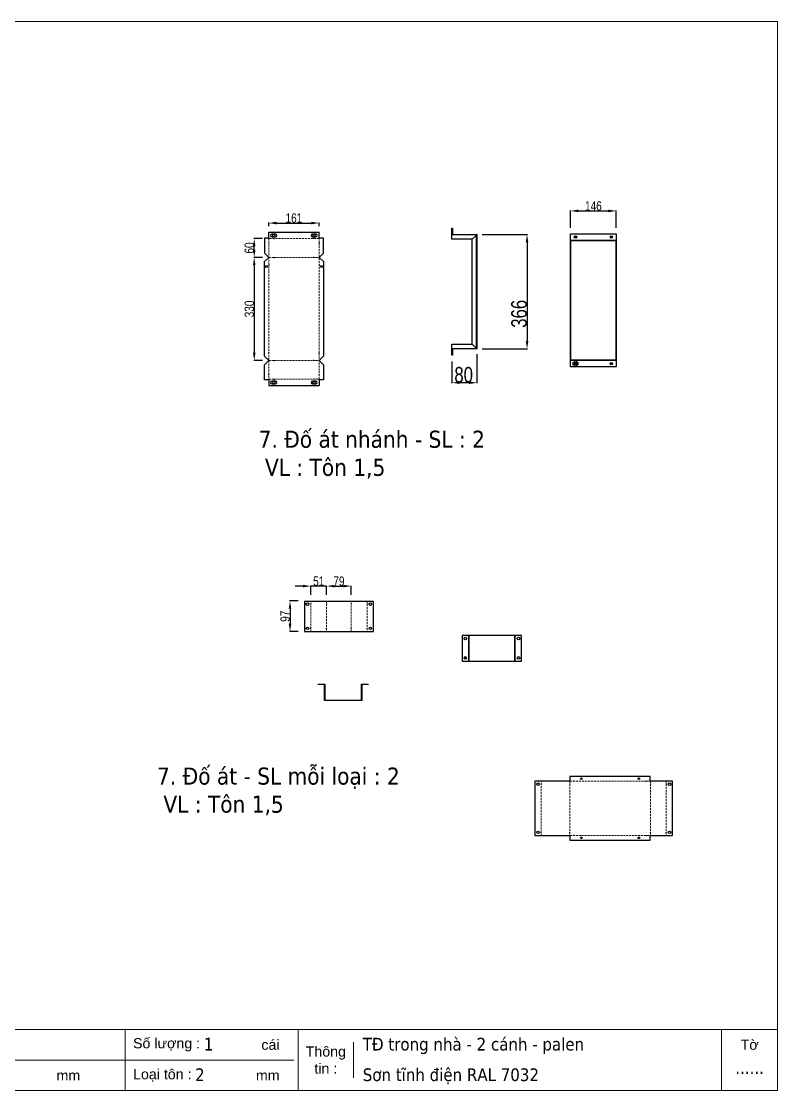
# Model space of a CAD drawing. Header units: inches. Extents: x 21 to 136330, y 8 to 58290.
# Drawn here: x 125405 to 127824, y 18243 to 21665 of the extents above; entities that cross this region are included whole.
import ezdxf
from ezdxf.enums import TextEntityAlignment as Align

# ---------------------------------------------------------------- set-up
doc = ezdxf.new("R2010")
doc.units = ezdxf.units.IN
doc.header["$MEASUREMENT"] = 0
doc.linetypes.add('HIDDEN', pattern=[9.525, 6.35, -3.175])
for name, color, linetype in [('0 KHUNG KT01', 7, 'Continuous'), ('@.0.DM. NÉT CHÍNH', 7, 'Continuous'), ('@.DM. ĐIỂM DẤU', 1, 'Continuous'), ('CNC', 7, 'Continuous')]:
    doc.layers.add(name, color=color, linetype=linetype)
doc.layers.add('0 TĂNG CỨNG', color=7, linetype='Continuous', lineweight=15)
doc.layers.add('@.0.DM. NÉT ĐỨT', color=8, linetype='HIDDEN', lineweight=9)
for name, color, linetype, transparency in [('@.0.DM. KÍCH THƯỚC', 8, 'Continuous', 0.2), ('@.0.DM. KÍCH THƯỚC @ 1', 8, 'Continuous', 0.2), ('@.DM. KÍCH THƯỚC', 8, 'Continuous', 0.2), ('@.DM. KÍCH THƯỚC @ 1', 8, 'Continuous', 0.2)]:
    doc.layers.add(name, color=color, linetype=linetype, transparency=transparency)
doc.styles.add('ARIAL', font='arial.ttf')
doc.styles.add('Note Text (ISO)', font='tahoma.ttf')
doc.styles.add('roman', font='roman.shx', dxfattribs={"width": 0.8})
doc.styles.add('Tahoma (Input Text)', font='tahoma.ttf')
doc.dimstyles.new('Kích thước Duy Mạnh', dxfattribs={"dimtxt": 30, "dimasz": 25, "dimexe": 1.25, "dimexo": 20, "dimtad": 1, "dimdec": 1, "dimtxsty": 'roman', "dimcen": 2.5, "dimclrd": 8, "dimclre": 8, "dimclrt": 2, "dimadec": 0, "dimazin": 0, "dimtfac": 1, "dimtdec": 1, "dimtix": 1, "dimtmove": 0, "dimatfit": 3, "dimfxl": 1, "dimtfillclr": 1, "dimarcsym": 0})

# ---------------------------------------------------------------- blocks, each defined once
blk = doc.blocks.new('KHUNG KT1')
at = {"color": 7}
for p, q in [((7128, -4752), (0, -4752)), ((2294.1, -4752), (2294.1, -5040)), ((4052.8, -4752), (4052.8, -5040)), ((4868.8, -4752), (4868.8, -5040)), ((6864, -4752), (6864, -5040)), ((5128.7, -4812), (5128.7, -4980)), ((4848, -4896), (0, -4896))]:
    blk.add_line(p, q, dxfattribs=at)
blk.add_lwpolyline([(0, 0), (7128, 0), (7128, -5040), (0, -5040)], close=True, dxfattribs=at)
at = {"layer": '0 KHUNG KT01'}
for p, q in [((1077.9, -4752), (1077.9, -4896)), ((476.3, -4896), (476.3, -5040)), ((1385.1, -4896), (1385.1, -5040))]:
    blk.add_line(p, q, dxfattribs=at)
at = {"color": 2, "char_height": 48, "style": 'ARIAL'}
for s, insert, width, attachment_point in [('  Tên sản phẩm :', (2299.1, -4824), 2202.321, 4), ('  Số lượng :', (4052.8, -4824), 2202.321, 4), ('  Thiết kế :', (0, -4824), 2202.321, 4), ('  Khách hàng :', (1066.9, -4824), 2202.321, 4), ('cái', (4695, -4824), 2202.321, 4), ('Thông\\Ptin :', (4998.8, -4896), 259.945, 5), ('Tờ', (6996, -4824), 264, 5), ('  Nhận đơn :', (451.9, -4968), 2202.321, 4), ('  Giao hàng :', (1356.7, -4968), 2202.321, 4), ('  Loại tôn :', (4052.8, -4968), 2202.321, 4), ('CNC:', (18.2, -4968), 2202.321, 4), ('  Kích thước :', (2307, -4968), 2202.321, 4), ('mm', (3729.5, -4968), 2202.321, 4), ('mm', (4669.3, -4968), 2202.321, 4)]:
    blk.add_mtext(s, dxfattribs=dict(at, insert=insert, width=width, attachment_point=attachment_point))
at = {"color": 1, "style": 'Tahoma (Input Text)', "flags": 8}
for tag, p in [('#03', (1514.7, -4846.3)), ('#01', (328.9, -4851.1)), ('#05', (2819, -4851.1)), ('#07', (4424, -4851.1)), ('#09', (5172.9, -4851.1)), ('#02', (189.8, -4995.1)), ('#04', (1755.3, -4995.1)), ('#06', (2727.8, -4995.1)), ('#08', (4382.7, -4995.1)), ('#10', (5172.9, -4995.1))]:
    blk.add_attdef(tag, p, '', height=60, dxfattribs=at)
blk.add_attdef('#11', text='', height=60, dxfattribs=at).set_placement((6996, -4961.6), align=Align.CENTER)
at = {"layer": '0 TĂNG CỨNG', "color": 1, "style": 'ARIAL'}
blk.add_attdef('#12', (852.8, -4987.6), '', height=60, dxfattribs=at)
blk = doc.blocks.new('*D1938')
at = {"layer": '@.0.DM. KÍCH THƯỚC', "color": 8, "lineweight": -2, "transparency": 16777216}
for p, q in [((126879.5, 20982.8), (127024, 20982.8)), ((126879.5, 20616.5), (127024, 20616.5))]:
    blk.add_line(p, q, dxfattribs=at)
at = {"layer": '@.0.DM. KÍCH THƯỚC', "lineweight": -2, "transparency": 16777216}
blk.add_line((127022.7, 20957.8), (127022.7, 20641.5), dxfattribs=at)
at = {"layer": '@.0.DM. KÍCH THƯỚC', "transparency": 16777216}
for points in [[(127018.6, 20957.8), (127026.9, 20957.8), (127022.7, 20982.8)], [(127018.6, 20641.5), (127026.9, 20641.5), (127022.7, 20616.5)]]:
    blk.add_solid(points, dxfattribs=at)
at = {"layer": 'Defpoints', "color": 0, "transparency": 16777216}
for p in [(126859.5, 20982.8), (126859.5, 20616.5), (127022.7, 20616.5)]:
    blk.add_point(p, dxfattribs=at)
at = {"layer": '@.0.DM. KÍCH THƯỚC', "color": 2, "transparency": 16777216, "insert": (126972.1, 20684.4), "char_height": 50, "attachment_point": 1, "rotation": 90, "style": 'roman'}
blk.add_mtext('366', dxfattribs=at)
blk = doc.blocks.new('*D1939')
at = {"layer": '@.0.DM. KÍCH THƯỚC', "color": 8, "lineweight": -2, "transparency": 16777216}
for p, q in [((126862.5, 20599.5), (126862.5, 20507.3)), ((126782.5, 20576.5), (126782.5, 20507.3))]:
    blk.add_line(p, q, dxfattribs=at)
at = {"layer": '@.0.DM. KÍCH THƯỚC', "lineweight": -2, "transparency": 16777216}
blk.add_line((126837.5, 20508.5), (126807.5, 20508.5), dxfattribs=at)
at = {"layer": '@.0.DM. KÍCH THƯỚC', "transparency": 16777216}
for points in [[(126807.5, 20512.7), (126807.5, 20504.4), (126782.5, 20508.5)], [(126837.5, 20512.7), (126837.5, 20504.4), (126862.5, 20508.5)]]:
    blk.add_solid(points, dxfattribs=at)
at = {"layer": 'Defpoints', "color": 0, "transparency": 16777216}
for p in [(126862.5, 20619.5), (126782.5, 20596.5), (126782.5, 20508.5)]:
    blk.add_point(p, dxfattribs=at)
at = {"layer": '@.0.DM. KÍCH THƯỚC', "color": 2, "transparency": 16777216, "insert": (126790.2, 20559.1), "char_height": 50, "attachment_point": 1, "style": 'roman'}
blk.add_mtext('80', dxfattribs=at)
blk = doc.blocks.new('*U64')
at = {"layer": '@.0.DM. NÉT CHÍNH'}
for p, q in [((-176.2, 162.8), (-176.2, 181.7)), ((-176.2, 181.7), (-15, 181.7)), ((-15, 162.8), (-15, 181.7)), ((-189.9, 162.8), (-189.9, 115.2)), ((-177.5, 162.8), (-189.9, 162.8)), ((-176.2, 162.8), (-176.2, 161.5)), ((-15, 162.8), (-15, 161.5)), ((-1.3, 162.8), (-13.7, 162.8)), ((-1.3, 115.2), (-1.3, 162.8)), ((-189.9, 115.2), (-176.2, 101.5)), ((-15, 101.5), (-1.3, 115.2)), ((-176.2, 101.5), (-189.9, 87.8)), ((-189.9, -215), (-189.9, 87.8)), ((-1.3, 87.8), (-15, 101.5)), ((-1.3, 87.8), (-1.3, -215)), ((-176.2, -228.7), (-189.9, -215)), ((-189.9, -242.4), (-176.2, -228.7)), ((-1.3, -215), (-15, -228.7)), ((-15, -228.7), (-1.3, -242.4)), ((-189.9, -290), (-189.9, -242.4)), ((-1.3, -242.4), (-1.3, -290)), ((-177.5, -290), (-189.9, -290)), ((-176.2, -290), (-176.2, -288.7)), ((-176.2, -290), (-176.2, -308.9)), ((-15, -290), (-15, -288.7)), ((-15, -290), (-15, -308.9)), ((-1.3, -290), (-13.7, -290)), ((-176.2, -308.9), (-15, -308.9))]:
    blk.add_line(p, q, dxfattribs=at)
for centre, radius in [((-160.2, 171.7), 4), ((-31, 171.7), 4), ((-183.9, 72.2), 3.5), ((-183.9, 72.2), 3.5), ((-7.3, 72.2), 3.5), ((-7.3, 72.2), 3.5), ((-160.2, -298.9), 4), ((-31, -298.9), 4)]:
    blk.add_circle(centre, radius, dxfattribs=at)
for centre, start, end in [((-176.2, 162.8), 180, 270.0018), ((-15, 162.8), 269.9982, 0), ((-176.2, -290), 89.9982, 180), ((-15, -290), 0, 90.0018)]:
    blk.add_arc(centre, 1.3, start, end, dxfattribs=at)
at = {"layer": '@.0.DM. NÉT ĐỨT'}
for p, q in [((-176.2, 101.5), (-15, 101.5)), ((-176.2, -228.7), (-15, -228.7))]:
    blk.add_line(p, q, dxfattribs=at)
blk.add_lwpolyline([(-15, 161.5), (-176.2, 161.5), (-176.2, -288.7), (-15, -288.7)], close=True, dxfattribs=at)
at = {"layer": '@.DM. ĐIỂM DẤU'}
for p, q in [((-176.2, 147.7), (-176.2, 145.7)), ((-160.1, 161.5), (-158.1, 161.5)), ((-31.1, 161.5), (-33.1, 161.5)), ((-15, 147.7), (-15, 145.7)), ((-176.2, 78.6), (-176.2, 76.6)), ((-159.5, 101.5), (-157.5, 101.5)), ((-31.7, 101.5), (-33.7, 101.5)), ((-15, 78.6), (-15, 76.6)), ((-176.2, -205.8), (-176.2, -203.8)), ((-15, -205.8), (-15, -203.8)), ((-159.5, -228.7), (-157.5, -228.7)), ((-31.7, -228.7), (-33.7, -228.7)), ((-176.2, -274.9), (-176.2, -272.9)), ((-15, -274.9), (-15, -272.9)), ((-160.1, -288.7), (-158.1, -288.7)), ((-31.1, -288.7), (-33.1, -288.7))]:
    blk.add_line(p, q, dxfattribs=at)
blk = doc.blocks.new('*U88')
at = {"color": 1}
for p, q in [((-50.9, 89.1), (-50.9, 87.1)), ((0, 89.1), (0, 87.1)), ((78.8, 89.1), (78.8, 87.1)), ((129.8, 89.1), (129.8, 87.1)), ((-50.9, 8.3), (-50.9, 10.3)), ((0, 8.3), (0, 10.3)), ((78.8, 8.3), (78.8, 10.3)), ((129.8, 8.3), (129.8, 10.3))]:
    blk.add_line(p, q, dxfattribs=at)
at = {"layer": '@.0.DM. NÉT CHÍNH'}
for p, q in [((-71.1, 97.4), (150, 97.4)), ((-71.1, 97.4), (-71.1, 0)), ((150, 0), (150, 97.4)), ((-71.1, 0), (150, 0))]:
    blk.add_line(p, q, dxfattribs=at)
for centre in [(-61.1, 87.4), (140, 87.4), (-61.1, 10), (140, 10)]:
    blk.add_circle(centre, 4, dxfattribs=at)
at = {"layer": '@.0.DM. NÉT ĐỨT'}
for p, q in [((-50.9, 0), (-50.9, 97.4)), ((0, 97.4), (0, 0)), ((78.8, 0), (78.8, 97.4)), ((129.8, 97.4), (129.8, 0))]:
    blk.add_line(p, q, dxfattribs=at)
blk = doc.blocks.new('*U68')
blk.add_circle((-11.5, 10), 1.5)
at = {"layer": '@.0.DM. NÉT CHÍNH'}
for p, q in [((-3, 82), (-21.5, 82)), ((-21.5, 82), (-21.5, 0)), ((-3, 82), (0, 82)), ((0, 0), (0, 82)), ((1.5, 82), (0, 82)), ((145.7, 82), (1.5, 82)), ((145.7, 82), (147.2, 82)), ((147.2, 82), (147.2, 0)), ((147.2, 82), (150.2, 82)), ((168.7, 82), (150.2, 82)), ((168.7, 0), (168.7, 82)), ((-21.5, 0), (-3, 0)), ((1.5, 0), (145.7, 0)), ((145.7, 0), (147.2, 0)), ((150.2, 0), (147.2, 0)), ((150.2, 0), (168.7, 0))]:
    blk.add_line(p, q, dxfattribs=at)
at = {"layer": '@.0.DM. NÉT CHÍNH', "color": 8}
for p, q in [((0, 82), (0, 0)), ((147.2, 0), (147.2, 82))]:
    blk.add_line(p, q, dxfattribs=at)
at = {"layer": '@.0.DM. NÉT CHÍNH'}
for points in [[(168.7, 0), (168.7, 82), (-21.5, 82), (-21.5, 0)], [(147.2, 0), (147.2, 82), (0, 82), (0, 0)]]:
    blk.add_lwpolyline(points, close=True, dxfattribs=at)
for centre in [(-11.5, 72), (158.7, 72), (-11.5, 10), (158.7, 10)]:
    blk.add_circle(centre, 4, dxfattribs=at)
blk = doc.blocks.new('*U70')
for centre in [(15.8, 393.7), (130.1, 393.7), (15.8, -11.5), (130.1, -11.5)]:
    blk.add_circle(centre, 1.5)
at = {"layer": '@.0.DM. NÉT CHÍNH'}
for points in [[(0, 382.2), (0, 403.7), (145.9, 403.7), (145.9, 382.2)], [(145.9, 0), (145.9, -21.5), (0, -21.5), (0, 0)]]:
    blk.add_lwpolyline(points, dxfattribs=at)
for points in [[(145.9, 382.2), (0, 382.2), (0, 0), (145.9, 0)], [(145.9, 0), (0, 0), (0, 382.2), (145.9, 382.2)]]:
    blk.add_lwpolyline(points, close=True, dxfattribs=at)
for centre in [(15.8, 393.7), (130.1, 393.7), (15.8, -11.5), (130.1, -11.5)]:
    blk.add_circle(centre, 4, dxfattribs=at)
blk = doc.blocks.new('*D1940')
at = {"layer": '@.DM. KÍCH THƯỚC', "color": 8, "lineweight": -2, "transparency": 16777216}
for p, q in [((127162.1, 21004.6), (127162.1, 21059.6)), ((127308, 21004.6), (127308, 21059.6))]:
    blk.add_line(p, q, dxfattribs=at)
at = {"layer": '@.DM. KÍCH THƯỚC', "lineweight": -2, "transparency": 16777216}
blk.add_line((127187.1, 21058.3), (127283, 21058.3), dxfattribs=at)
at = {"layer": '@.DM. KÍCH THƯỚC', "transparency": 16777216}
for points in [[(127187.1, 21062.5), (127187.1, 21054.2), (127162.1, 21058.3)], [(127283, 21062.5), (127283, 21054.2), (127308, 21058.3)]]:
    blk.add_solid(points, dxfattribs=at)
at = {"layer": 'Defpoints', "color": 0, "transparency": 16777216}
for p in [(127308, 21058.3), (127162.1, 20984.6), (127308, 20984.6)]:
    blk.add_point(p, dxfattribs=at)
at = {"layer": '@.DM. KÍCH THƯỚC', "color": 2, "transparency": 16777216, "insert": (127235.1, 21074), "char_height": 30, "attachment_point": 5, "style": 'roman'}
blk.add_mtext('146', dxfattribs=at)
blk = doc.blocks.new('*D1941')
at = {"layer": '@.DM. KÍCH THƯỚC', "color": 8, "lineweight": -2, "transparency": 16777216}
for p, q in [((126196.1, 21009.9), (126196.1, 21020.7)), ((126357.3, 21009.9), (126357.3, 21020.7))]:
    blk.add_line(p, q, dxfattribs=at)
at = {"layer": '@.DM. KÍCH THƯỚC', "lineweight": -2, "transparency": 16777216}
blk.add_line((126221.1, 21019.5), (126332.3, 21019.5), dxfattribs=at)
at = {"layer": '@.DM. KÍCH THƯỚC', "transparency": 16777216}
for points in [[(126221.1, 21023.6), (126221.1, 21015.3), (126196.1, 21019.5)], [(126332.3, 21023.6), (126332.3, 21015.3), (126357.3, 21019.5)]]:
    blk.add_solid(points, dxfattribs=at)
at = {"layer": 'Defpoints', "color": 0, "transparency": 16777216}
for p in [(126357.3, 21019.5), (126196.1, 20989.9), (126357.3, 20989.9)]:
    blk.add_point(p, dxfattribs=at)
at = {"layer": '@.DM. KÍCH THƯỚC', "color": 2, "transparency": 16777216, "insert": (126276.7, 21035.1), "char_height": 30, "attachment_point": 5, "style": 'roman'}
blk.add_mtext('161', dxfattribs=at)
blk = doc.blocks.new('*D1942')
at = {"layer": '@.DM. KÍCH THƯỚC', "color": 8, "lineweight": -2, "transparency": 16777216}
for p, q in [((126176.1, 20969.7), (126148.6, 20969.7)), ((126176.1, 20909.7), (126148.6, 20909.7))]:
    blk.add_line(p, q, dxfattribs=at)
at = {"layer": '@.DM. KÍCH THƯỚC', "lineweight": -2, "transparency": 16777216}
blk.add_line((126149.8, 20934.7), (126149.8, 20944.7), dxfattribs=at)
at = {"layer": '@.DM. KÍCH THƯỚC', "transparency": 16777216}
for points in [[(126145.7, 20944.7), (126154, 20944.7), (126149.8, 20969.7)], [(126145.7, 20934.7), (126154, 20934.7), (126149.8, 20909.7)]]:
    blk.add_solid(points, dxfattribs=at)
at = {"layer": 'Defpoints', "color": 0, "transparency": 16777216}
for p in [(126149.8, 20969.7), (126196.1, 20969.7), (126196.1, 20909.7)]:
    blk.add_point(p, dxfattribs=at)
at = {"layer": '@.DM. KÍCH THƯỚC', "color": 2, "transparency": 16777216, "insert": (126134.2, 20939.7), "char_height": 30, "attachment_point": 5, "rotation": 90, "style": 'roman'}
blk.add_mtext('60', dxfattribs=at)
blk = doc.blocks.new('*D1943')
at = {"layer": '@.DM. KÍCH THƯỚC', "color": 8, "lineweight": -2, "transparency": 16777216}
for p, q in [((126176.1, 20909.7), (126148.6, 20909.7)), ((126176.1, 20579.5), (126148.6, 20579.5))]:
    blk.add_line(p, q, dxfattribs=at)
at = {"layer": '@.DM. KÍCH THƯỚC', "lineweight": -2, "transparency": 16777216}
blk.add_line((126149.8, 20884.7), (126149.8, 20604.5), dxfattribs=at)
at = {"layer": '@.DM. KÍCH THƯỚC', "transparency": 16777216}
for points in [[(126145.7, 20884.7), (126154, 20884.7), (126149.8, 20909.7)], [(126145.7, 20604.5), (126154, 20604.5), (126149.8, 20579.5)]]:
    blk.add_solid(points, dxfattribs=at)
at = {"layer": 'Defpoints', "color": 0, "transparency": 16777216}
for p in [(126196.1, 20909.7), (126149.8, 20579.5), (126196.1, 20579.5)]:
    blk.add_point(p, dxfattribs=at)
at = {"layer": '@.DM. KÍCH THƯỚC', "color": 2, "transparency": 16777216, "insert": (126134.2, 20744.6), "char_height": 30, "attachment_point": 5, "rotation": 90, "style": 'roman'}
blk.add_mtext('330', dxfattribs=at)
blk = doc.blocks.new('*D1944')
at = {"layer": '@.DM. KÍCH THƯỚC', "color": 8, "lineweight": -2, "transparency": 16777216}
for p, q in [((126290.4, 19810), (126263, 19810)), ((126290.4, 19712.5), (126263, 19712.5))]:
    blk.add_line(p, q, dxfattribs=at)
at = {"layer": '@.DM. KÍCH THƯỚC', "lineweight": -2, "transparency": 16777216}
blk.add_line((126264.3, 19785), (126264.3, 19737.5), dxfattribs=at)
at = {"layer": '@.DM. KÍCH THƯỚC', "transparency": 16777216}
for points in [[(126260.1, 19785), (126268.5, 19785), (126264.3, 19810)], [(126260.1, 19737.5), (126268.5, 19737.5), (126264.3, 19712.5)]]:
    blk.add_solid(points, dxfattribs=at)
at = {"layer": 'Defpoints', "color": 0, "transparency": 16777216}
for p in [(126310.4, 19810), (126264.3, 19712.5), (126310.4, 19712.5)]:
    blk.add_point(p, dxfattribs=at)
at = {"layer": '@.DM. KÍCH THƯỚC', "color": 2, "transparency": 16777216, "insert": (126248.7, 19761.2), "char_height": 30, "attachment_point": 5, "rotation": 90, "style": 'roman'}
blk.add_mtext('97', dxfattribs=at)
blk = doc.blocks.new('*D1945')
at = {"layer": '@.DM. KÍCH THƯỚC', "lineweight": -2, "transparency": 16777216}
for p, q in [((126305.6, 19857.6), (126280.6, 19857.6)), ((126381.5, 19857.6), (126330.6, 19857.6)), ((126406.5, 19857.6), (126431.5, 19857.6))]:
    blk.add_line(p, q, dxfattribs=at)
at = {"layer": '@.DM. KÍCH THƯỚC', "color": 8, "lineweight": -2, "transparency": 16777216}
for p, q in [((126330.6, 19830), (126330.6, 19858.9)), ((126381.5, 19830), (126381.5, 19858.9))]:
    blk.add_line(p, q, dxfattribs=at)
at = {"layer": '@.DM. KÍCH THƯỚC', "transparency": 16777216}
for points in [[(126305.6, 19861.8), (126305.6, 19853.5), (126330.6, 19857.6)], [(126406.5, 19861.8), (126406.5, 19853.5), (126381.5, 19857.6)]]:
    blk.add_solid(points, dxfattribs=at)
at = {"layer": 'Defpoints', "color": 0, "transparency": 16777216}
for p in [(126330.6, 19857.6), (126330.6, 19810), (126381.5, 19810)]:
    blk.add_point(p, dxfattribs=at)
at = {"layer": '@.DM. KÍCH THƯỚC', "color": 2, "transparency": 16777216, "insert": (126356.1, 19873.3), "char_height": 30, "attachment_point": 5, "style": 'roman'}
blk.add_mtext('51', dxfattribs=at)
blk = doc.blocks.new('*D1946')
at = {"layer": '@.DM. KÍCH THƯỚC', "color": 8, "lineweight": -2, "transparency": 16777216}
for p, q in [((126381.5, 19830), (126381.5, 19858.9)), ((126460.3, 19830), (126460.3, 19858.9))]:
    blk.add_line(p, q, dxfattribs=at)
at = {"layer": '@.DM. KÍCH THƯỚC', "lineweight": -2, "transparency": 16777216}
blk.add_line((126406.5, 19857.6), (126435.3, 19857.6), dxfattribs=at)
at = {"layer": '@.DM. KÍCH THƯỚC', "transparency": 16777216}
for points in [[(126406.5, 19861.8), (126406.5, 19853.5), (126381.5, 19857.6)], [(126435.3, 19861.8), (126435.3, 19853.5), (126460.3, 19857.6)]]:
    blk.add_solid(points, dxfattribs=at)
at = {"layer": 'Defpoints', "color": 0, "transparency": 16777216}
for p in [(126460.3, 19857.6), (126381.5, 19810), (126460.3, 19810)]:
    blk.add_point(p, dxfattribs=at)
at = {"layer": '@.DM. KÍCH THƯỚC', "color": 2, "transparency": 16777216, "insert": (126420.9, 19873.3), "char_height": 30, "attachment_point": 5, "style": 'roman'}
blk.add_mtext('79', dxfattribs=at)
blk = doc.blocks.new('*U85')
at = {"color": 1}
for p, q in [((-219.2, 117.2), (-219.2, 115.2)), ((-127.6, 117.2), (-127.6, 115.2)), ((-114.7, 125.5), (-116.7, 125.5)), ((117.5, 125.5), (119.5, 125.5)), ((130.3, 117.2), (130.3, 115.2)), ((181.2, 117.2), (181.2, 115.2)), ((-219.2, -40.4), (-219.2, -38.4)), ((-127.6, -40.4), (-127.6, -38.4)), ((-114.7, -48.7), (-116.7, -48.7)), ((117.5, -48.7), (119.5, -48.7)), ((130.3, -40.4), (130.3, -38.4)), ((181.2, -40.4), (181.2, -38.4))]:
    blk.add_line(p, q, dxfattribs=at)
at = {"layer": '@.0.DM. NÉT CHÍNH'}
blk.add_lwpolyline([(-239.4, -48.7), (-127.6, -48.7), (-127.6, -63.7), (129.8, -63.7), (129.8, -48.7), (201.4, -48.7), (201.4, 125.5), (129.8, 125.5), (129.8, 140.5), (-127.1, 140.5), (-127.1, 125.5), (-239.4, 125.5)], close=True, dxfattribs=at)
for centre in [(-229.4, 115.5), (191.4, 115.5), (-229.4, -38.7), (191.4, -38.7)]:
    blk.add_circle(centre, 4, dxfattribs=at)
at = {"layer": '@.0.DM. NÉT ĐỨT'}
for p, q in [((-219.2, -48.7), (-219.2, 125.5)), ((-127.6, 125.5), (-127.6, -48.7)), ((-127.1, 125.5), (129.8, 125.5)), ((130.3, 125.5), (130.3, -48.7)), ((181.2, 125.5), (181.2, -48.7)), ((-127.6, -48.7), (129.8, -48.7))]:
    blk.add_line(p, q, dxfattribs=at)
at = {"layer": '@.DM. KÍCH THƯỚC', "color": 0}
for centre in [(-90.6, 133), (93.3, 133), (-90.6, -56.2), (93.3, -56.2)]:
    blk.add_circle(centre, 2.5, dxfattribs=at)

msp = doc.modelspace()

# ---------------------------------------------------------------- linework, layer by layer
at = {"layer": '@.0.DM. NÉT CHÍNH'}
for points in [[(126784.043, 21002.8289), (126784.043, 20982.8289), (126862.543, 20982.8289), (126862.543, 20616.4501), (126784.043, 20616.4501), (126784.043, 20596.4501), (126782.543, 20596.4501), (126782.543, 20617.9501), (126861.043, 20617.9501), (126861.043, 20981.3289), (126782.543, 20981.3289), (126782.543, 21002.8289)], [(126374.417, 19491.314), (126374.417, 19542.314), (126354.417, 19542.314), (126354.417, 19543.814), (126375.917, 19543.814), (126375.917, 19492.814), (126492.917, 19492.814), (126492.917, 19543.814), (126514.417, 19543.814), (126514.417, 19542.314), (126494.417, 19542.314), (126494.417, 19491.314)]]:
    msp.add_lwpolyline(points, close=True, dxfattribs=at)
msp.add_lwpolyline([(126782.543, 20618.0253), (126782.543, 20631.4501), (126847.4723, 20631.4501), (126859.4723, 20619.4501), (126859.543, 20619.5208), (126847.543, 20631.5208), (126847.543, 20967.7582), (126859.543, 20979.7582), (126859.4723, 20979.8289), (126847.4723, 20967.8289), (126782.543, 20967.8289), (126782.543, 20981.1296)], dxfattribs=at)
at = {"layer": 'CNC', "color": 2, "lineweight": -3}
for points in [[(126217.8917, 20984.1343), (126206.3917, 20984.1343, 1), (126206.3917, 20975.6343), (126217.8917, 20975.6343, 1)], [(126347.2847, 20984.1343), (126335.7847, 20984.1343, 1), (126335.7847, 20975.6343), (126347.2847, 20975.6343, 1)], [(127183.666, 20573.7088), (127172.166, 20573.7088, 1), (127172.166, 20565.2088), (127183.666, 20565.2088, 1)], [(127183.666, 20573.7088), (127172.166, 20573.7088, 1), (127172.166, 20565.2088), (127183.666, 20565.2088, 1)], [(127173.666, 20575.2088), (127173.666, 20563.7088, 1), (127182.166, 20563.7088), (127182.166, 20575.2088, 1)], [(127173.666, 20575.2088), (127173.666, 20563.7088, 1), (127182.166, 20563.7088), (127182.166, 20575.2088, 1)], [(126217.8917, 20513.5814), (126206.3917, 20513.5814, 1), (126206.3917, 20505.0814), (126217.8917, 20505.0814, 1)], [(126347.2847, 20513.5814), (126335.7847, 20513.5814, 1), (126335.7847, 20505.0814), (126347.2847, 20505.0814, 1)]]:
    msp.add_lwpolyline(points, format="xyb", close=True, dxfattribs=at)

# ---------------------------------------------------------------- block references
at = {"layer": '0 TĂNG CỨNG', "color": 1}
ref = msp.add_blockref('KHUNG KT1', (122985.0734, 21664.8455), dxfattribs=dict(at, xscale=0.6789308409752146, yscale=0.6789308409752146, zscale=0.6789308409752146))
ref.add_attrib('#01', 'MANH', (123208.393, 18371.3109), dxfattribs={"layer": '0', "color": 1, "height": 40.73585, "style": 'Tahoma (Input Text)'})
ref.add_attrib('#05', 'TA-TÐ:', (124898.9856, 18371.3109), dxfattribs={"layer": '0', "color": 1, "height": 40.73585, "style": 'Tahoma (Input Text)'})
ref.add_attrib('#06', '800x600x250', (124837.0896, 18273.5448), dxfattribs={"layer": '0', "color": 1, "height": 40.73585, "style": 'Tahoma (Input Text)'})
ref.add_attrib('#07', '1', (125988.6735, 18371.3109), dxfattribs={"layer": '0', "color": 1, "height": 40.7359, "style": 'Tahoma (Input Text)'})
ref.add_attrib('#08', '2', (125960.5923, 18273.5448), dxfattribs={"layer": '0', "color": 1, "height": 40.7359, "style": 'Tahoma (Input Text)'})
ref.add_attrib('#10', 'Sơn tĩnh điện RAL 7032', (126497.1147, 18273.5448), dxfattribs={"layer": '0', "color": 1, "height": 40.73585, "style": 'Tahoma (Input Text)'})
ref.add_attrib('#09', 'TÐ trong nhà - 2 cánh - palen', (126497.1147, 18371.3109), dxfattribs={"layer": '0', "color": 1, "height": 40.73585, "style": 'Tahoma (Input Text)'})
ref.add_attrib('#11', '......', dxfattribs={"layer": '0', "color": 1, "height": 40.73585, "style": 'Tahoma (Input Text)'}).set_placement((127734.8625, 18296.2386), align=Align.CENTER)
ref.add_attrib('#02', 'QUYEN', (123113.9251, 18273.5448), dxfattribs={"layer": '0', "color": 1, "height": 40.73585, "style": 'Tahoma (Input Text)'})
at = {"layer": '@.0.DM. NÉT CHÍNH'}
for name, p in [('*U64', (126372.3059, 20808.2243)), ('*U70', (127162.1125, 20580.9588)), ('*U88', (126381.4973, 19712.5148)), ('*U68', (126836.6209, 19617.807))]:
    msp.add_blockref(name, p, dxfattribs=at)
at = {"layer": '@.DM. KÍCH THƯỚC', "color": 0}
msp.add_blockref('*U85', (127287.0083, 19108.0968), dxfattribs=at)

# ---------------------------------------------------------------- texts
at = {"layer": '@.0.DM. NÉT CHÍNH', "color": 1, "char_height": 54.599999, "width": 1071.215039, "attachment_point": 1, "line_spacing_factor": 0.987884, "style": 'Note Text (ISO)'}
for s, insert in [('7. Đố át nhánh - SL : 2\\P VL : Tôn 1,5', (126163.7475, 20354.9156)), ('7. Đố át - SL mỗi loại : 2\\P VL : Tôn 1,5', (125838.7238, 19276.9389))]:
    msp.add_mtext(s, dxfattribs=dict(at, insert=insert))

# ---------------------------------------------------------------- dimensions: what is measured, and where the dimension line sits
at = {"layer": '@.0.DM. KÍCH THƯỚC @ 1'}
for base, p1, p2, angle, override, picture, middle in [((127022.7282, 20616.4501), (126859.543, 20982.8289), (126859.543, 20616.4501), 90, {"dimscale": 1, "dimtxt": 50, "dimdec": 0, "dimclrd": 256, "dimtdec": 0, "dimtix": 1, "dimtofl": 0, "dimtmove": 0, "dimatfit": 1}, '*D1938', (127022.7282, 20734.8289)), ((126782.543, 20508.5193), (126862.543, 20619.4501), (126782.543, 20596.4501), 180, {"dimscale": 1, "dimtxt": 50, "dimdec": 0, "dimclrd": 256, "dimtdec": 0, "dimtix": 1, "dimtofl": 1, "dimtmove": 0, "dimatfit": 1}, '*D1939', (126822.543, 20508.5193))]:
    dim = msp.add_linear_dim(base=base, p1=p1, p2=p2, angle=angle, dimstyle='Kích thước Duy Mạnh', override=override, dxfattribs=at)
    dim.commit()
    dim.dimension.update_dxf_attribs({"geometry": picture, "text_midpoint": middle, "dimtype": 128})
at = {"layer": '@.DM. KÍCH THƯỚC @ 1', "color": 0}
for base, p1, p2, picture, middle in [((127308.0299, 21058.3448), (127162.1125, 20984.6439), (127308.0299, 20984.6439), '*D1940', (127235.0712, 21073.9698)), ((126357.2832, 21019.4722), (126196.1417, 20989.8843), (126357.2832, 20989.8843), '*D1941', (126276.7124, 21035.0972)), ((126330.6335, 19857.6461), (126381.4973, 19809.9603), (126330.6335, 19809.9603), '*D1945', (126356.0654, 19873.2711)), ((126460.3126, 19857.6461), (126381.4973, 19809.9603), (126460.3126, 19809.9603), '*D1946', (126420.9049, 19873.2711))]:
    dim = msp.add_linear_dim(base=base, p1=p1, p2=p2, dimstyle='Kích thước Duy Mạnh', override={"dimscale": 1, "dimdec": 0, "dimclrd": 256, "dimtdec": 0, "dimtix": 1, "dimtofl": 1, "dimtmove": 0, "dimatfit": 3}, dxfattribs=at)
    dim.commit()
    dim.dimension.update_dxf_attribs({"geometry": picture, "text_midpoint": middle})
for base, p1, p2, picture, middle in [((126149.8283, 20969.6878), (126196.1417, 20909.6878), (126196.1417, 20969.6878), '*D1942', (126134.2033, 20939.6878)), ((126149.8257, 20579.5279), (126196.1417, 20909.6878), (126196.1417, 20579.5279), '*D1943', (126134.2007, 20744.6078)), ((126264.2927, 19712.5148), (126310.4371, 19809.9603), (126310.4371, 19712.5148), '*D1944', (126248.6677, 19761.2375))]:
    dim = msp.add_linear_dim(base=base, p1=p1, p2=p2, angle=90, dimstyle='Kích thước Duy Mạnh', override={"dimscale": 1, "dimdec": 0, "dimclrd": 256, "dimtdec": 0, "dimtix": 1, "dimtofl": 1, "dimtmove": 0, "dimatfit": 3}, dxfattribs=at)
    dim.commit()
    dim.dimension.update_dxf_attribs({"geometry": picture, "text_midpoint": middle})

doc.saveas('drawing.dxf')
